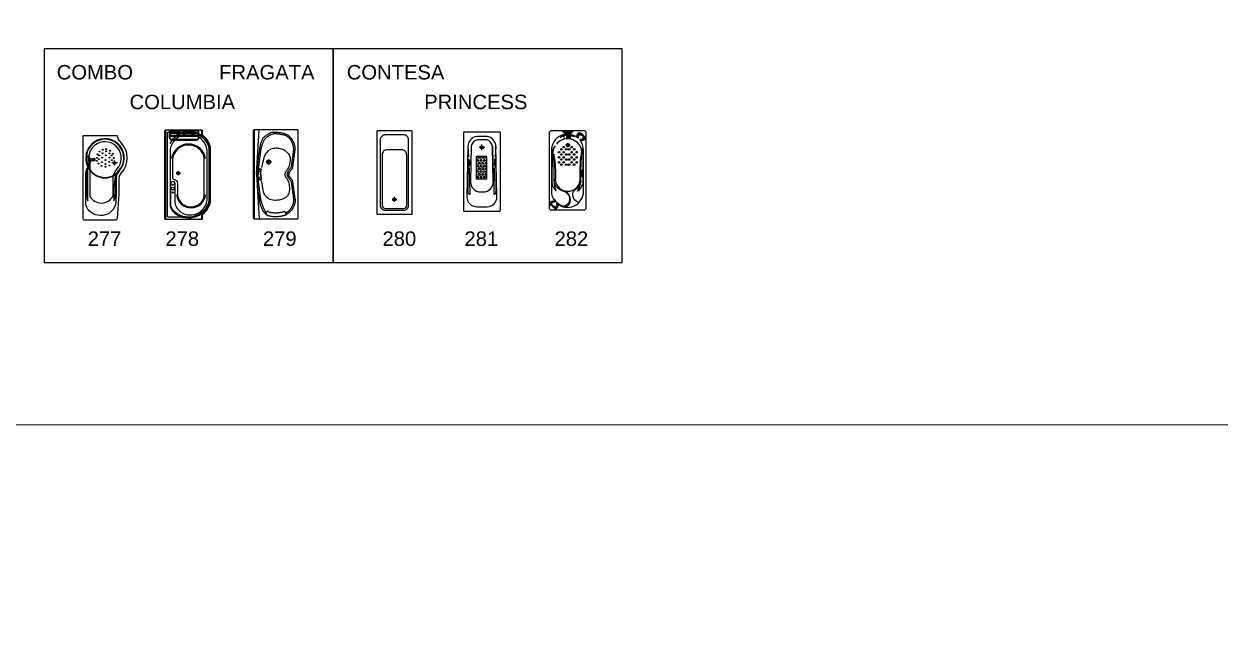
# Model space of a CAD drawing. Header units: inches. Extents: x 242965 to 445791, y 236206 to 423703.
# Drawn here: x 315026 to 339230, y 249566 to 261952 of the extents above; entities that cross this region are included whole.
import ezdxf

# ---------------------------------------------------------------- set-up
doc = ezdxf.new("R2010")
doc.units = ezdxf.units.IN
doc.header["$MEASUREMENT"] = 0
doc.layers.add('2', color=181, linetype='Continuous', lineweight=20)
doc.layers.add('e', color=96, linetype='Continuous', lineweight=5)
doc.layers.add('HATCH', color=8, linetype='Continuous')
doc.layers.add('wc', color=144, linetype='Continuous')
doc.styles.add('Vni-Helve', font='')
doc.styles.get('Vni-Helve').set_extended_font_data('VNI-Helve')

# ---------------------------------------------------------------- blocks, each defined once
blk = doc.blocks.new('278')
at = {"layer": 'HATCH', "linetype": 'Continuous'}
blk.add_lwpolyline([(362, 107, 0.163403), (514, 348), (514, 348, 0.059716), (515, 353), (515, 1443, 0.061943), (513, 1455), (513, 1455, 0.161125), (362, 1693), (362, 1693, -0.225317), (355, 1708), (355, 1780, 0.414214), (335, 1800), (-375, 1800, 0.414214), (-395, 1780), (-395, 910), (-395, 20, 0.414214), (-375, 0), (335, 0, 0.414214), (355, 20), (355, 92, -0.225317), (362, 107)], format="xyb", close=True, dxfattribs=at)
at = {"layer": 'wc', "color": 7}
blk.add_lwpolyline([(382, 107, 0.163403), (534, 348), (534, 348, 0.059716), (535, 353), (535, 1443, 0.061943), (533, 1455), (533, 1455, 0.161125), (382, 1693), (382, 1693, -0.225317), (375, 1708), (375, 1780, 0.414214), (355, 1800), (-355, 1800, 0.414214), (-375, 1780), (-375, 910), (-375, 20, 0.414214), (-355, 0), (355, 0, 0.414214), (375, 20), (375, 92, -0.225317), (382, 107)], format="xyb", close=True, dxfattribs=at)
at = {"layer": 'wc'}
for points in [[(-41, 45, -0.189026), (-55, 40), (-315, 40, -0.414214), (-335, 60), (-335, 1755, -0.414214), (-330, 1760), (-95, 1760, -0.414214), (-75, 1740), (-75, 1737)], [(-300, 1800), (-300, 1650, 0.414214), (-250, 1600), (250, 1600, 0.414214), (300, 1650), (300, 1800), (285, 1800), (285, 1650, -0.414214), (250, 1615), (-250, 1615, -0.414214), (-285, 1650), (-285, 1800), (285, 1800)], [(-185, 725), (-185, 341, 0.165114), (-144, 219), (-144, 219, 0.668527), (465, 382), (465, 382), (465, 1394, 0.080494), (455, 1457), (455, 1457, 0.721115), (-275, 1457), (-275, 1457, 0.080494), (-285, 1394), (-285, 301, 0.190036), (-231, 165), (-231, 165, 0.588361), (514, 350), (514, 350, 0.065879), (515, 356), (515, 1444, 0.065879), (514, 1450), (514, 1450, 0.69905), (-285, 1534), (-285, 1534, -0.679057), (499, 1448), (499, 1448, -0.067101), (500, 1442), (500, 358, -0.067101), (499, 352), (499, 352, -0.578023), (-213, 167), (-213, 167, -0.196778), (-270, 307), (-270, 725)], [(-235, 1229, 0.045214), (-235, 1227)], [(464, 378, 0.05708), (465, 382)], [(499, 352, 0.067101), (500, 358)], [(514, 350, 0.065879), (515, 356)]]:
    blk.add_lwpolyline(points, format="xyb", dxfattribs=at)
at = {"layer": 'wc', "color": 8}
for points in [[(-285, 1790), (285, 1790)], [(-285, 1745), (285, 1745)], [(-285, 1735), (285, 1735)], [(-285, 1690), (285, 1690)], [(-285, 1680), (285, 1680)]]:
    blk.add_lwpolyline(points, dxfattribs=at)
for points in [[(435, 1230, 0.84058), (-255, 1230)], [(-155, 490, 0.881356), (435, 490)]]:
    blk.add_lwpolyline(points, format="xyb", dxfattribs=at)
blk.add_lwpolyline([(-135, 727), (-135, 727), (-135, 508, 0.064167), (-128, 457), (-128, 457, 0.699344), (390, 408), (390, 408, 0.111493), (405, 473), (405, 1242, 0.103839), (392, 1303), (392, 1303, 0.716385), (-231, 1249), (-231, 1249, 0.060365), (-235, 1213), (-235, 839, 0.36137), (-210, 809), (-210, 809, -0.332764)], format="xyb", close=True, dxfattribs=at)
at = {"layer": 'wc'}
for points in [[(-119, 971), (-119, 889)], [(-119, 890), (-119, 970)], [(-78, 930), (-160, 930)], [(-159, 930), (-79, 930)]]:
    blk.add_lwpolyline(points, dxfattribs=at)
at = {"layer": 'wc', "color": 7}
blk.add_lwpolyline([(-185, 710, 1.191922), (-270, 710)], format="xyb", dxfattribs=at)
at = {"layer": 'wc'}
for centre, radius in [((-119, 930), 31), ((-119, 930), 31.3), ((-119, 930), 26), ((-228, 619), 31), ((-228, 698), 12.4), ((-228, 541), 12.4)]:
    blk.add_circle(centre, radius, dxfattribs=at)
blk = doc.blocks.new('279')
at = {"layer": 'HATCH', "linetype": 'Continuous'}
blk.add_lwpolyline([(450, 1790, 0.414214), (440, 1800), (-440, 1800), (-440, 0), (440, 0, 0.414214), (450, 10)], format="xyb", close=True, dxfattribs=at)
at = {"layer": 'wc', "color": 7}
for points in [[(-450, 10, 0.414214), (-440, 0), (440, 0, 0.414214), (450, 10), (450, 1790, 0.414214), (440, 1800), (-440, 1800, 0.414214), (-450, 1790)], [(304, 1030, 0.133499), (314, 1054), (314, 1054), (361, 1401)], [(361, 399), (314, 746), (314, 746, 0.133499), (304, 770)]]:
    blk.add_lwpolyline(points, format="xyb", dxfattribs=at)
blk.add_lwpolyline([(-450, 1790), (-450, 10)], close=True, dxfattribs=at)
at = {"layer": 'wc'}
for points in [[(-390, 901), (-337, 1800)], [(-91, 1151), (-196, 1151)], [(-145, 1186), (-180, 1150)], [(-130, 1182), (-177, 1136)], [(-120, 1175), (-169, 1126)], [(-113, 1164), (-159, 1118)], [(-145, 1101), (-145, 1202)], [(-110, 1150), (-144, 1116)], [(-390, 899), (-337, 0)]]:
    blk.add_lwpolyline(points, dxfattribs=at)
for points in [[(-41, 1717, 0.078661), (-57, 1714)], [(335, 1022, 0.112437), (343, 1043), (343, 1043), (391, 1396), (391, 1396, 0.041043), (391, 1404)], [(-297, 991, 0.460871), (-302, 1001), (-302, 1001), (-330, 1009), (-330, 1009, 0.426647), (-337, 1006), (-337, 1006), (-346, 970), (-346, 970, 0.392743), (-342, 964), (-342, 964), (-315, 955), (-315, 955, 0.360728), (-307, 963)], [(-290, 997, 0.757257), (-298, 999)], [(-308, 837, 0.460871), (-316, 845), (-316, 845), (-343, 836), (-343, 836, 0.392743), (-346, 830), (-346, 830), (-337, 795), (-337, 795, 0.426647), (-331, 791), (-331, 791), (-302, 800), (-302, 800, 0.460871), (-298, 810)], [(-300, 801, 0.442655), (-290, 803)], [(391, 404), (343, 757), (343, 757, 0.112437), (335, 778)], [(-169, 152, 0.460871), (-184, 147), (-206, 96), (-206, 96, 0.377056), (-201, 83)], [(174, 145, -0.398776), (187, 139), (187, 139), (209, 89, -0.427249), (203, 75)]]:
    blk.add_lwpolyline(points, format="xyb", dxfattribs=at)
for radius in [40, 35]:
    blk.add_circle((-145, 1151), radius, dxfattribs=at)
for points, knots in [([(-79, 1744), (-95, 1740), (-136, 1726), (-192, 1680), (-266, 1641), (-289, 1569), (-316, 1509), (-325, 1443), (-335, 1378), (-347, 1312), (-358, 1241), (-364, 1166), (-373, 1087), (-378, 998), (-381, 934), (-383, 897)], [34.757398, 34.757398, 34.757398, 34.757398, 84.064479, 164.93497, 250.333356, 322.546164, 381.066995, 450.018833, 518.527099, 579.324842, 652.985502, 731.504561, 807.432747, 890.933635, 999.559114, 999.559114, 999.559114, 999.559114]), ([(391, 1404), (391, 1420), (387, 1477), (354, 1580), (269, 1695), (132, 1736), (20, 1749), (-50, 1747), (-79, 1744)], [515.090335, 515.090335, 515.090335, 515.090335, 562.313957, 687.180487, 834.921104, 969.834285, 1099.225407, 1176.395542, 1176.395542, 1176.395542, 1176.395542]), ([(-314, 889), (-313, 892), (-314, 898), (-314, 910), (-314, 916), (-313, 928), (-312, 934), (-310, 945), (-309, 951), (-309, 956), (-308, 959), (-308, 961), (-307, 963), (-306, 965), (-306, 967), (-305, 970), (-303, 972), (-302, 978), (-300, 981), (-298, 991)], [1151.830489, 1151.830489, 1151.830489, 1151.830489, 1180.506954, 1180.506954, 1211.253952, 1211.253952, 1242.00095, 1242.00095, 1272.747947, 1272.747947, 1280.214311, 1280.214311, 1287.680675, 1287.680675, 1295.147038, 1295.147038, 1310.079766, 1310.079766, 1326.013472, 1326.013472, 1326.013472, 1326.013472]), ([(-306, 896), (-306, 900), (-306, 900), (-306, 905), (-306, 912), (-306, 924), (-306, 930), (-305, 943), (-304, 948), (-303, 960), (-302, 965), (-300, 972), (-300, 973), (-299, 975), (-298, 977), (-298, 979), (-297, 980), (-296, 984), (-295, 987), (-293, 992), (-291, 995), (-290, 997)], [1146.090469, 1146.090469, 1146.090469, 1146.090469, 1149.759957, 1149.759957, 1180.506954, 1180.506954, 1211.253952, 1211.253952, 1242.00095, 1242.00095, 1272.747947, 1272.747947, 1280.214311, 1280.214311, 1287.680675, 1287.680675, 1295.147038, 1295.147038, 1310.079766, 1310.079766, 1326.013472, 1326.013472, 1326.013472, 1326.013472]), ([(335, 1022), (335, 1022), (335, 1021), (333, 1019), (331, 1016), (329, 1012), (327, 1011), (325, 1008), (324, 1006), (320, 1002), (317, 999), (312, 994), (310, 991), (307, 988), (306, 987), (305, 986), (304, 985), (304, 984), (303, 984), (302, 982), (301, 981), (299, 978), (297, 976), (295, 973), (294, 971), (291, 968), (290, 966), (288, 963), (288, 962), (287, 961), (286, 961), (286, 959), (285, 959), (284, 957), (283, 956), (281, 953), (280, 951), (277, 946), (275, 943), (273, 940), (272, 939), (271, 937), (271, 936), (270, 935), (270, 934), (270, 933), (269, 932), (268, 930), (268, 929), (267, 926), (266, 924), (265, 918), (264, 915), (263, 907), (262, 904), (261, 900)], [362.316892, 362.316892, 362.316892, 362.316892, 363.518547, 363.518547, 370.287722, 370.287722, 375.090702, 375.090702, 379.893682, 379.893682, 390.694921, 390.694921, 401.496159, 401.496159, 405.350801, 405.350801, 407.743536, 407.743536, 409.741183, 409.741183, 414.327508, 414.327508, 423.500156, 423.500156, 428.921896, 428.921896, 436.508916, 436.508916, 439.004182, 439.004182, 441.034308, 441.034308, 443.064435, 443.064435, 447.124687, 447.124687, 455.245192, 455.245192, 466.870768, 466.870768, 471.522268, 471.522268, 475.283502, 475.283502, 477.458062, 477.458062, 481.80718, 481.80718, 486.156299, 486.156299, 494.854537, 494.854537, 508.437327, 508.437327, 519.865424, 519.865424, 519.865424, 519.865424]), ([(-206, 96), (-234, 121), (-266, 160), (-289, 231), (-316, 291), (-325, 357), (-335, 422), (-347, 488), (-358, 559), (-364, 634), (-373, 713), (-378, 802), (-381, 866), (-383, 903)], [168.574439, 168.574439, 168.574439, 168.574439, 250.333356, 322.546164, 381.066995, 450.018833, 518.527099, 579.324842, 652.985502, 731.504561, 807.432747, 890.933635, 999.559114, 999.559114, 999.559114, 999.559114]), ([(-314, 903), (-313, 901), (-314, 895), (-314, 883), (-314, 876), (-313, 864), (-312, 859), (-310, 847), (-309, 842), (-308, 835), (-307, 834), (-306, 831), (-306, 830), (-305, 828), (-305, 826), (-303, 823), (-302, 820), (-300, 815), (-299, 812), (-298, 810)], [1151.830489, 1151.830489, 1151.830489, 1151.830489, 1180.506954, 1180.506954, 1211.253952, 1211.253952, 1242.00095, 1242.00095, 1272.747947, 1272.747947, 1280.214311, 1280.214311, 1287.680675, 1287.680675, 1295.147038, 1295.147038, 1310.079766, 1310.079766, 1326.013472, 1326.013472, 1326.013472, 1326.013472]), ([(-306, 896), (-306, 894), (-306, 888), (-306, 876), (-306, 870), (-305, 857), (-304, 852), (-303, 840), (-302, 835), (-300, 828), (-300, 827), (-299, 825), (-298, 823), (-298, 821), (-297, 820), (-296, 816), (-295, 813), (-293, 808), (-291, 805), (-290, 803)], [1151.830489, 1151.830489, 1151.830489, 1151.830489, 1180.506954, 1180.506954, 1211.253952, 1211.253952, 1242.00095, 1242.00095, 1272.747947, 1272.747947, 1280.214311, 1280.214311, 1287.680675, 1287.680675, 1295.147038, 1295.147038, 1310.079766, 1310.079766, 1326.013472, 1326.013472, 1326.013472, 1326.013472]), ([(335, 778), (335, 778), (335, 779), (333, 781), (331, 784), (329, 788), (327, 789), (325, 792), (324, 794), (320, 798), (317, 801), (312, 806), (310, 809), (307, 812), (306, 813), (305, 814), (304, 815), (304, 816), (303, 816), (302, 818), (301, 819), (299, 822), (297, 824), (295, 827), (294, 829), (291, 832), (290, 834), (288, 837), (288, 838), (287, 839), (286, 839), (286, 841), (285, 841), (284, 843), (283, 844), (281, 847), (280, 849), (277, 854), (275, 857), (273, 860), (272, 861), (271, 863), (271, 864), (270, 865), (270, 866), (270, 867), (269, 868), (268, 870), (268, 871), (267, 874), (266, 876), (265, 882), (264, 885), (263, 893), (262, 896), (261, 900)], [362.316892, 362.316892, 362.316892, 362.316892, 363.518547, 363.518547, 370.287722, 370.287722, 375.090702, 375.090702, 379.893682, 379.893682, 390.694921, 390.694921, 401.496159, 401.496159, 405.350801, 405.350801, 407.743536, 407.743536, 409.741183, 409.741183, 414.327508, 414.327508, 423.500156, 423.500156, 428.921896, 428.921896, 436.508916, 436.508916, 439.004182, 439.004182, 441.034308, 441.034308, 443.064435, 443.064435, 447.124687, 447.124687, 455.245192, 455.245192, 466.870768, 466.870768, 471.522268, 471.522268, 475.283502, 475.283502, 477.458062, 477.458062, 481.80718, 481.80718, 486.156299, 486.156299, 494.854537, 494.854537, 508.437327, 508.437327, 519.865424, 519.865424, 519.865424, 519.865424]), ([(391, 396), (391, 380), (387, 323), (354, 220), (286, 127), (225, 97), (208, 90)], [515.090335, 515.090335, 515.090335, 515.090335, 562.313957, 687.180487, 834.921104, 890.281959, 890.281959, 890.281959, 890.281959]), ([(203, 75), (195, 72), (187, 70), (171, 65), (163, 63), (149, 60), (143, 58), (128, 55), (120, 53), (104, 50), (95, 49), (71, 46), (55, 44), (29, 42), (20, 41), (4, 41), (-3, 41), (-17, 40), (-24, 41), (-45, 41), (-59, 42), (-85, 45), (-96, 46), (-115, 50), (-123, 52), (-139, 56), (-146, 58), (-159, 63), (-164, 65), (-174, 69), (-179, 71), (-190, 77), (-196, 80), (-201, 83)], [897.703372, 897.703372, 897.703372, 897.703372, 922.676338, 922.676338, 945.885581, 945.885581, 965.296549, 965.296549, 989.923241, 989.923241, 1014.549934, 1014.549934, 1063.803318, 1063.803318, 1091.103122, 1091.103122, 1111.603658, 1111.603658, 1132.104194, 1132.104194, 1173.105267, 1173.105267, 1206.70443, 1206.70443, 1230.956406, 1230.956406, 1254.13889, 1254.13889, 1270.254565, 1270.254565, 1286.370241, 1286.370241, 1306.233593, 1306.233593, 1306.233593, 1306.233593])]:
    blk.add_open_spline(points, degree=3, knots=knots, dxfattribs=at)
at = {"layer": 'wc', "color": 7}
for points, knots in [([(-57, 1714), (-85, 1703), (-138, 1682), (-207, 1639), (-247, 1582), (-270, 1521), (-293, 1462), (-305, 1400), (-312, 1338), (-324, 1276), (-331, 1199), (-345, 1109), (-355, 1024), (-361, 965), (-359, 900)], [24.169597, 24.169597, 24.169597, 24.169597, 115.537384, 194.242586, 265.074405, 318.75947, 390.409725, 454.254099, 509.49971, 575.435088, 643.596346, 740.831326, 850.707559, 900.18977, 900.18977, 900.18977, 900.18977]), ([(361, 1401), (361, 1406), (361, 1410), (361, 1420), (360, 1425), (359, 1434), (359, 1438), (358, 1445), (358, 1448), (356, 1458), (355, 1465), (351, 1484), (347, 1497), (340, 1518), (337, 1525), (332, 1539), (329, 1545), (324, 1555), (322, 1559), (318, 1568), (315, 1572), (308, 1585), (303, 1593), (291, 1610), (284, 1620), (268, 1636), (260, 1644), (248, 1654), (244, 1657), (235, 1663), (230, 1666), (220, 1672), (215, 1675), (199, 1682), (189, 1686), (168, 1693), (156, 1696), (139, 1700), (133, 1701), (124, 1703), (122, 1704), (116, 1705), (114, 1705), (106, 1707), (100, 1707), (84, 1710), (74, 1712), (53, 1714), (42, 1715), (24, 1716), (16, 1717), (3, 1717), (-2, 1717), (-12, 1717), (-17, 1717), (-29, 1717), (-35, 1717), (-41, 1717)], [524.006098, 524.006098, 524.006098, 524.006098, 538.212838, 538.212838, 555.534658, 555.534658, 567.985227, 567.985227, 578.551113, 578.551113, 600.530371, 600.530371, 644.488889, 644.488889, 670.05615, 670.05615, 691.107105, 691.107105, 706.458049, 706.458049, 721.808993, 721.808993, 752.510881, 752.510881, 790.74824, 790.74824, 828.985598, 828.985598, 845.65531, 845.65531, 866.127856, 866.127856, 886.600403, 886.600403, 922.833594, 922.833594, 959.066786, 959.066786, 978.464053, 978.464053, 986.879612, 986.879612, 995.295171, 995.295171, 1012.126289, 1012.126289, 1045.788526, 1045.788526, 1078.591861, 1078.591861, 1102.968354, 1102.968354, 1119.00333, 1119.00333, 1135.038306, 1135.038306, 1154.345284, 1154.345284, 1154.345284, 1154.345284]), ([(304, 1030), (297, 1021), (281, 1005), (261, 976), (238, 944), (234, 916), (231, 900)], [372.732562, 372.732562, 372.732562, 372.732562, 408.726345, 439.664594, 477.544275, 524.869322, 524.869322, 524.869322, 524.869322]), ([(-193, 126), (-215, 155), (-231, 176), (-247, 218), (-270, 279), (-293, 338), (-305, 400), (-312, 462), (-324, 524), (-331, 601), (-345, 691), (-355, 776), (-354, 830), (-359, 900)], [169.108073, 169.108073, 169.108073, 169.108073, 194.242586, 265.074405, 318.75947, 390.409725, 454.254099, 509.49971, 575.435088, 643.596346, 740.831326, 850.707559, 900.18977, 900.18977, 900.18977, 900.18977]), ([(304, 770), (297, 779), (281, 795), (261, 824), (238, 856), (234, 884), (231, 900)], [372.732562, 372.732562, 372.732562, 372.732562, 408.726345, 439.664594, 477.544275, 524.869322, 524.869322, 524.869322, 524.869322]), ([(361, 399), (361, 394), (361, 390), (361, 380), (360, 375), (359, 366), (359, 362), (358, 355), (358, 352), (356, 342), (355, 335), (351, 316), (347, 303), (340, 282), (337, 275), (332, 261), (329, 255), (324, 245), (322, 241), (318, 232), (315, 228), (308, 215), (303, 207), (291, 190), (284, 180), (268, 164), (260, 156), (248, 146), (244, 143), (235, 137), (230, 134), (220, 128), (215, 125), (205, 121), (201, 119), (196, 118)], [524.006098, 524.006098, 524.006098, 524.006098, 538.212838, 538.212838, 555.534658, 555.534658, 567.985227, 567.985227, 578.551113, 578.551113, 600.530371, 600.530371, 644.488889, 644.488889, 670.05615, 670.05615, 691.107105, 691.107105, 706.458049, 706.458049, 721.808993, 721.808993, 752.510881, 752.510881, 790.74824, 790.74824, 828.985598, 828.985598, 845.65531, 845.65531, 866.127856, 866.127856, 886.600403, 886.600403, 901.958581, 901.958581, 901.958581, 901.958581]), ([(174, 145), (174, 145), (174, 145), (169, 143), (163, 141), (151, 137), (145, 136), (132, 133), (126, 131), (117, 129), (115, 129), (110, 128), (107, 127), (103, 126), (100, 126), (93, 125), (88, 124), (74, 122), (64, 121), (48, 119), (40, 118), (28, 117), (23, 117), (14, 116), (10, 116), (2, 116), (-3, 116), (-17, 115), (-26, 116), (-44, 116), (-53, 117), (-71, 118), (-79, 120), (-96, 123), (-104, 124), (-119, 128), (-127, 131), (-135, 134), (-137, 135), (-140, 136), (-142, 137), (-145, 139), (-147, 139), (-152, 142), (-155, 144), (-162, 147), (-166, 149), (-169, 152)], [911.617517, 911.617517, 911.617517, 911.617517, 911.724241, 911.724241, 933.747795, 933.747795, 955.771348, 955.771348, 977.794902, 977.794902, 985.793011, 985.793011, 993.791121, 993.791121, 1001.78923, 1001.78923, 1017.785449, 1017.785449, 1049.777887, 1049.777887, 1074.328978, 1074.328978, 1090.896902, 1090.896902, 1103.571346, 1103.571346, 1119.012959, 1119.012959, 1149.759957, 1149.759957, 1180.506954, 1180.506954, 1211.253952, 1211.253952, 1242.00095, 1242.00095, 1272.747947, 1272.747947, 1280.214311, 1280.214311, 1287.680675, 1287.680675, 1295.147038, 1295.147038, 1310.079766, 1310.079766, 1326.013472, 1326.013472, 1326.013472, 1326.013472])]:
    blk.add_open_spline(points, degree=3, knots=knots, dxfattribs=at)
at = {"layer": 'wc', "color": 8}
for points, knots in [([(199, 1366), (193, 1373), (162, 1399), (91, 1420), (-7, 1431), (-91, 1417), (-167, 1365), (-226, 1290), (-253, 1188), (-278, 1100), (-289, 1039), (-289, 1039)], [506.313042, 506.313042, 506.313042, 506.313042, 534.858845, 628.110836, 717.54598, 834.907372, 918.626758, 994.523034, 1086.576617, 1250.180702, 1269.670866, 1269.670866, 1269.670866, 1269.670866]), ([(199, 1366), (220, 1353), (268, 1309), (294, 1226), (285, 1141), (272, 1080), (254, 1038), (237, 1005), (215, 977), (193, 944), (188, 916), (185, 900)], [64.532079, 64.532079, 64.532079, 64.532079, 137.133753, 222.441803, 326.488237, 385.62822, 423.606762, 463.733261, 494.671509, 532.55119, 579.876237, 579.876237, 579.876237, 579.876237]), ([(199, 434), (193, 427), (162, 401), (91, 380), (-7, 369), (-108, 377), (-184, 432), (-240, 498), (-261, 609), (-278, 698), (-288, 757), (-295, 779)], [506.313042, 506.313042, 506.313042, 506.313042, 534.858845, 628.110836, 717.54598, 834.907372, 918.626758, 994.523034, 1086.576617, 1250.180702, 1262.758168, 1262.758168, 1262.758168, 1262.758168]), ([(199, 434), (220, 447), (259, 482), (282, 571), (282, 653), (272, 720), (254, 762), (237, 795), (215, 823), (193, 856), (188, 884), (185, 900)], [64.532079, 64.532079, 64.532079, 64.532079, 137.133753, 222.441803, 326.488237, 385.62822, 423.606762, 463.733261, 494.671509, 532.55119, 579.876237, 579.876237, 579.876237, 579.876237])]:
    blk.add_open_spline(points, degree=3, knots=knots, dxfattribs=at)
blk = doc.blocks.new('280')
at = {"layer": 'HATCH', "linetype": 'Continuous'}
blk.add_lwpolyline([(-699, 4), (-699, 1684, -0.414214), (-689, 1694), (-9, 1694, -0.414214), (1, 1684), (1, 4, -0.414214), (-9, -6), (-689, -6, -0.414214)], format="xyb", close=True, dxfattribs=at)
at = {"layer": 'wc', "color": 7}
blk.add_lwpolyline([(-699, 4), (-699, 1684, -0.414214), (-689, 1694), (-9, 1694, -0.414214), (1, 1684), (1, 4, -0.414214), (-9, -6), (-689, -6, -0.414214)], format="xyb", close=True, dxfattribs=at)
at = {"layer": 'wc'}
for points in [[(-62, 182), (-62, 1507, 0.414214), (-162, 1607), (-537, 1607, 0.414214), (-637, 1507), (-637, 182, 0.414214), (-537, 82), (-162, 82, 0.414214)], [(-102, 182), (-102, 1207, 0.414214), (-202, 1307), (-497, 1307, 0.414214), (-597, 1207), (-597, 182, 0.414214), (-537, 122), (-162, 122, 0.414214)]]:
    blk.add_lwpolyline(points, format="xyb", close=True, dxfattribs=at)
for points in [[(-397, 304), (-301, 304)], [(-349, 257), (-349, 352)]]:
    blk.add_lwpolyline(points, dxfattribs=at)
for radius in [30, 25]:
    blk.add_circle((-349, 303), radius, dxfattribs=at)
blk = doc.blocks.new('282')
at = {"layer": 'HATCH', "linetype": 'Continuous'}
blk.add_lwpolyline([(-41, -800, 0.414214), (0, -759), (0, -759), (0, 759, 0.414214), (-41, 800), (-41, 800), (-709, 800), (-709, 800, 0.414214), (-750, 759), (-750, -759), (-750, -759, 0.414214), (-709, -800)], format="xyb", close=True, dxfattribs=at)
at = {"layer": 'wc', "color": 7}
for points in [[(0, 759, 0.414214), (-41, 800), (-41, 800), (-709, 800), (-709, 800, 0.414214), (-750, 759)], [(-750, 759), (-750, -759), (-750, -759, 0.414214), (-709, -800)], [(-184, 665, 0.685093), (-173, 675), (-173, 675, -0.164847), (-186, 713), (-186, 713, -0.61918), (-109, 751), (-109, 751, 0.217729), (-167, 738), (-167, 738, 0.429551), (-172, 692), (-172, 692, -0.581845), (-114, 731), (-114, 731, -0.135145), (-82, 703), (-82, 703, -0.038435), (-101, 702), (-101, 702, 0.133053), (-118, 717), (-118, 717, 0.47471), (-160, 697), (-160, 697, 0.187712), (-156, 664), (-156, 664, -0.180379), (-174, 657), (-174, 657, 0.632229), (-705, 405)], [(-55, 405, 0.170609), (-126, 609), (-126, 609), (-126, 628), (-119, 630), (-119, 630, 0.282892), (-87, 629), (-87, 629, 0.247696), (-65, 661), (-65, 661, 0.152441), (-68, 675), (-68, 675), (-55, 676), (-110, 740), (-104, 741), (-87, 725), (-103, 746), (-91, 746), (-38, 687), (-38, 687, -0.442727), (-62, 605), (-62, 605, -0.255064), (-111, 608), (-111, 608), (-121, 603)], [(-41, -800, 0.414214), (0, -759), (0, -759), (0, 759)], [(-705, 405), (-705, -424, 0.169222), (-635, -626)], [(-593, -670, 0.642509), (-55, -424), (-55, -424), (-55, 405)], [(-587, -675), (-593, -677), (-593, -677, 0.58674), (-596, -689), (-596, -689), (-585, -698), (-585, -698, -0.395774), (-589, -758), (-589, -758, -0.308437), (-644, -765), (-644, -765), (-721, -695), (-721, -695, -0.313528), (-711, -633), (-711, -633, -0.336237), (-666, -626), (-666, -626), (-655, -636), (-655, -636, 0.383961), (-638, -636), (-638, -636, 0.263123), (-635, -626)], [(-671, -628, 0.457127), (-719, -657), (-719, -657, 1.021572), (-714, -658), (-714, -658, -0.263582), (-701, -638)], [(-593, -670, 0.546497), (-601, -685), (-601, -685, -0.179081), (-598, -707), (-598, -707, -0.215273), (-617, -733), (-617, -733, 0.055898), (-597, -723), (-597, -723, -0.139267), (-616, -742), (-616, -742, -0.373083), (-654, -734), (-654, -734, -0.06226), (-666, -720), (-666, -720, 0.389287), (-676, -718), (-676, -718, -0.836935), (-684, -724), (-684, -724, -0.05538), (-706, -700), (-706, -700, -0.873023), (-701, -694), (-701, -694, -0.009525), (-682, -710), (-682, -710, -0.113343), (-697, -690), (-697, -690, -0.555612), (-667, -644)], [(-667, -644), (-667, -638), (-667, -638, 0.22683), (-701, -638)]]:
    blk.add_lwpolyline(points, format="xyb", dxfattribs=at)
at = {"layer": 'wc'}
for points in [[(-310, 780), (-310, 770), (-310, 770), (-290, 770), (-290, 770, -0.325264), (-302, 751), (-302, 751), (-355, 730), (-355, 657), (-355, 657, -0.848431), (-395, 653), (-395, 653), (-395, 730), (-447, 751), (-447, 751, -0.325264), (-460, 770), (-460, 770), (-460, 780), (-460, 780, -0.118449), (-485, 790), (-485, 790), (-485, 800), (-415, 800), (-415, 790), (-415, 790, -0.118449), (-440, 780), (-440, 780), (-440, 770), (-399, 765), (-399, 765, -0.421135), (-355, 770)], [(-428, 765), (-408, 762), (-408, 762, -0.200633), (-396, 755), (-396, 755), (-395, 747)], [(-352, 756, 0.631706), (-397, 756)], [(-310, 770), (-350, 765), (-350, 765, 0.421135), (-394, 770)], [(-390, 732), (-390, 666), (-390, 666, 0.874264), (-360, 667), (-360, 667), (-360, 732)], [(-321, 765), (-342, 762), (-342, 762, 0.200633), (-353, 755), (-353, 755), (-355, 747)], [(-335, 790, 0.118449), (-310, 780), (-310, 780), (-290, 780), (-290, 780, 0.118449), (-265, 790)], [(-390, 666, 0.608946), (-360, 667)], [(-641, -770, 0.304257), (-587, -761), (-587, -761, 0.231025), (-572, -723), (-572, -723, 0.202559), (-590, -687), (-590, -687, -0.735364), (-581, -679)]]:
    blk.add_lwpolyline(points, format="xyb", dxfattribs=at)
for points in [[(-485, 790), (-415, 790)], [(-460, 790), (-440, 790)], [(-460, 780), (-440, 780)], [(-460, 770), (-440, 770)], [(-455, 780), (-455, 770)], [(-445, 780), (-445, 770)], [(-290, 790), (-310, 790)], [(-305, 780), (-305, 770)], [(-295, 780), (-295, 770)], [(-290, 780), (-290, 770)], [(-332, 508), (-410, 508)], [(-360, 704), (-390, 704)], [(-371, 469), (-371, 547)]]:
    blk.add_lwpolyline(points, dxfattribs=at)
for points in [[(-383, 727, -4.698007), (-367, 727), (-383, 727)], [(-47, 625, -0.255154), (-100, 611), (-97, 615), (-97, 615, 0.416432), (-38, 655), (-38, 655, -0.260336), (-47, 625)]]:
    blk.add_lwpolyline(points, format="xyb", close=True, dxfattribs=at)
for points in [[(-380, 756), (-377, 756), (-377, 759), (-380, 759)], [(-371, 756), (-367, 756), (-367, 759), (-371, 759)], [(-335, 790), (-335, 800), (-265, 800), (-265, 790)]]:
    blk.add_lwpolyline(points, close=True, dxfattribs=at)
at = {"layer": 'wc', "color": 8}
for points in [[(-646, -231, -0.004535), (-647, -16), (-647, -16, 0.032044), (-668, 319), (-668, 319, -0.180925), (-626, 494), (-626, 494, 0.152191), (-692, 367), (-692, 367), (-694, -245)], [(-110, -220, -0.013078), (-103, 127), (-103, 127, -0.00103), (-92, 352), (-92, 352, 0.054911), (-96, 426), (-96, 426, 0.608473), (-604, 532)], [(-459, 625, 0.681701), (-465, 685), (-465, 685, 0.265399), (-531, 668), (-531, 668, -0.283732), (-245, 684), (-245, 684, 0.125497), (-318, 686), (-318, 686, 0.477368), (-326, 668), (-326, 668, 0.275656), (-293, 624)], [(-399, 636, 0.814), (-434, 713)], [(-621, -212), (-622, -202), (-622, -202, 0.065479), (-652, 325)], [(-101, 356, 0.057307), (-127, -218)], [(-105, 453, -0.133835), (-66, 347), (-66, 347), (-68, 11), (-68, 11, 0.062282), (-105, -11)], [(-694, -245, 0.214313), (-606, -420), (-606, -420, -0.097591), (-646, -231)], [(-466, -724, 0.777486), (-417, -443), (-417, -443, 0.034585), (-455, -429), (-455, -429, -0.262981), (-646, -238)], [(-622, -206, 0.855894), (-127, -218)], [(-110, -220, -0.06963), (-177, -423), (-177, -423, 0.152821), (-63, -262), (-63, -262), (-63, -136)], [(-102, -11), (-102, -112), (-102, -112, 0.073699), (-63, -136)], [(-498, -713, 0.070912), (-425, -732), (-425, -732, 0.23112), (-364, -711), (-364, -711, 0.458215), (-417, -422)], [(-146, -650, -0.380779), (-273, -492), (-273, -492, -0.174758), (-233, -397), (-233, -397, 0.148938), (-132, -291)], [(-247, -389, 0.12167), (-178, -356)], [(-648, -580, 0.162284), (-498, -713)]]:
    blk.add_lwpolyline(points, format="xyb", dxfattribs=at)
blk.add_lwpolyline([(-87, -23), (-86, -95), (-63, -114), (-64, -9)], close=True, dxfattribs=at)
at = {"layer": 'wc', "color": 7}
blk.add_lwpolyline([(-709, -800), (-41, -800)], dxfattribs=at)
at = {"layer": 'wc', "color": 8}
for centre in [(-457, 470), (-297, 470), (-553, 368), (-553, 265), (-505, 424), (-505, 321), (-457, 368), (-457, 265), (-406, 424), (-406, 321), (-345, 424), (-345, 321), (-297, 368), (-297, 265), (-244, 424), (-244, 321), (-193, 368), (-193, 265), (-553, 162), (-505, 219), (-505, 116), (-457, 162), (-406, 219), (-406, 116), (-345, 219), (-345, 116), (-297, 162), (-244, 219), (-244, 116), (-193, 162)]:
    blk.add_circle(centre, 15.4, dxfattribs=at)
at = {"layer": 'wc'}
for radius in [32.5, 16.5]:
    blk.add_circle((-371, 508), radius, dxfattribs=at)
blk = doc.blocks.new('281')
at = {"layer": 'HATCH', "linetype": 'Continuous'}
blk.add_lwpolyline([(-750, -780, 0.414214), (-730, -800), (-20, -800, 0.414214), (0, -780), (0, 780, 0.414214), (-20, 800), (-730, 800, 0.414214), (-750, 780)], format="xyb", close=True, dxfattribs=at)
at = {"layer": 'wc', "color": 7}
for points in [[(-750, -780, 0.414214), (-730, -800), (-20, -800, 0.414214), (0, -780), (0, 780, 0.414214), (-20, 800), (-730, 800, 0.414214), (-750, 780)], [(-680, -512, 0.414214), (-480, -712), (-270, -712, 0.414214), (-70, -512), (-90, 512), (-90, 512, 0.341973), (-270, 712), (-270, 712), (-480, 712), (-480, 712, 0.341973), (-660, 512), (-660, 512)]]:
    blk.add_lwpolyline(points, format="xyb", close=True, dxfattribs=at)
at = {"layer": 'wc', "color": 8}
for points in [[(-660, 512), (-643, 293)], [(-90, 512), (-107, 293)], [(-475, 289), (-489, 297)], [(-475, 270), (-489, 262)], [(-475, 289), (-475, 270)], [(-458, 242), (-475, 233)], [(-442, 233), (-458, 242)], [(-426, 298), (-442, 289)], [(-442, 289), (-442, 270)], [(-426, 261), (-442, 270)], [(-410, 289), (-426, 298)], [(-410, 270), (-426, 261)], [(-410, 289), (-410, 270)], [(-393, 242), (-410, 233)], [(-377, 233), (-393, 242)], [(-361, 298), (-377, 289)], [(-377, 289), (-377, 270)], [(-361, 261), (-377, 270)], [(-345, 289), (-361, 298)], [(-345, 270), (-361, 261)], [(-345, 289), (-345, 270)], [(-328, 242), (-345, 233)], [(-312, 233), (-328, 242)], [(-296, 298), (-312, 289)], [(-312, 289), (-312, 270)], [(-296, 261), (-312, 270)], [(-280, 289), (-296, 298)], [(-280, 270), (-296, 261)], [(-280, 289), (-280, 270)], [(-90, 254), (-90, 239)], [(-660, 65), (-660, -419)], [(-475, 177), (-489, 185)], [(-475, 158), (-489, 150)], [(-475, 64), (-489, 72)], [(-475, 45), (-489, 37)], [(-475, 233), (-475, 214)], [(-458, 205), (-475, 214)], [(-475, 177), (-475, 158)], [(-458, 130), (-475, 120)], [(-475, 120), (-475, 102)], [(-458, 92), (-475, 102)], [(-475, 64), (-475, 45)], [(-458, 17), (-475, 8)], [(-475, 8), (-475, -11)], [(-442, 214), (-458, 205)], [(-442, 120), (-458, 130)], [(-442, 102), (-458, 92)], [(-442, 8), (-458, 17)], [(-442, 233), (-442, 214)], [(-426, 186), (-442, 177)], [(-442, 177), (-442, 158)], [(-426, 148), (-442, 158)], [(-442, 120), (-442, 102)], [(-426, 73), (-442, 64)], [(-442, 64), (-442, 45)], [(-426, 36), (-442, 45)], [(-442, 8), (-442, -11)], [(-410, 177), (-426, 186)], [(-410, 158), (-426, 148)], [(-410, 64), (-426, 73)], [(-410, 45), (-426, 36)], [(-410, 233), (-410, 214)], [(-393, 205), (-410, 214)], [(-410, 177), (-410, 158)], [(-393, 130), (-410, 120)], [(-410, 120), (-410, 102)], [(-393, 92), (-410, 102)], [(-410, 64), (-410, 45)], [(-393, 17), (-410, 8)], [(-410, 8), (-410, -11)], [(-377, 214), (-393, 205)], [(-377, 120), (-393, 130)], [(-377, 102), (-393, 92)], [(-377, 8), (-393, 17)], [(-377, 233), (-377, 214)], [(-361, 186), (-377, 177)], [(-377, 177), (-377, 158)], [(-361, 148), (-377, 158)], [(-377, 120), (-377, 102)], [(-361, 73), (-377, 64)], [(-377, 64), (-377, 45)], [(-361, 36), (-377, 45)], [(-377, 8), (-377, -11)], [(-345, 177), (-361, 186)], [(-345, 158), (-361, 148)], [(-345, 64), (-361, 73)], [(-345, 45), (-361, 36)], [(-345, 233), (-345, 214)], [(-328, 205), (-345, 214)], [(-345, 177), (-345, 158)], [(-328, 130), (-345, 120)], [(-345, 120), (-345, 102)], [(-328, 92), (-345, 102)], [(-345, 64), (-345, 45)], [(-328, 17), (-345, 8)], [(-345, 8), (-345, -11)], [(-312, 214), (-328, 205)], [(-312, 120), (-328, 130)], [(-312, 102), (-328, 92)], [(-312, 8), (-328, 17)], [(-312, 233), (-312, 214)], [(-296, 186), (-312, 177)], [(-312, 177), (-312, 158)], [(-296, 148), (-312, 158)], [(-312, 120), (-312, 102)], [(-296, 73), (-312, 64)], [(-312, 64), (-312, 45)], [(-296, 36), (-312, 45)], [(-312, 8), (-312, -11)], [(-280, 177), (-296, 186)], [(-280, 158), (-296, 148)], [(-280, 64), (-296, 73)], [(-280, 45), (-296, 36)], [(-273, 237), (-280, 233)], [(-280, 233), (-280, 214)], [(-273, 210), (-280, 214)], [(-280, 177), (-280, 158)], [(-273, 124), (-280, 120)], [(-280, 120), (-280, 102)], [(-273, 98), (-280, 102)], [(-280, 64), (-280, 45)], [(-273, 12), (-280, 8)], [(-280, 8), (-280, -11)], [(-90, 97), (-90, 78)], [(-90, 65), (-90, -419)], [(-475, -48), (-489, -40)], [(-475, -67), (-489, -75)], [(-458, -20), (-475, -11)], [(-475, -48), (-475, -67)], [(-458, -95), (-475, -105)], [(-475, -105), (-475, -123)], [(-458, -133), (-475, -123)], [(-442, -11), (-458, -20)], [(-442, -105), (-458, -95)], [(-442, -123), (-458, -133)], [(-426, -39), (-442, -48)], [(-442, -48), (-442, -67)], [(-426, -77), (-442, -67)], [(-442, -105), (-442, -123)], [(-410, -48), (-426, -39)], [(-410, -67), (-426, -77)], [(-393, -20), (-410, -11)], [(-410, -48), (-410, -67)], [(-393, -95), (-410, -105)], [(-410, -105), (-410, -123)], [(-393, -133), (-410, -123)], [(-377, -11), (-393, -20)], [(-377, -105), (-393, -95)], [(-377, -123), (-393, -133)], [(-361, -39), (-377, -48)], [(-377, -48), (-377, -67)], [(-361, -77), (-377, -67)], [(-377, -105), (-377, -123)], [(-345, -48), (-361, -39)], [(-345, -67), (-361, -77)], [(-328, -20), (-345, -11)], [(-345, -48), (-345, -67)], [(-328, -95), (-345, -105)], [(-345, -105), (-345, -123)], [(-328, -133), (-345, -123)], [(-312, -11), (-328, -20)], [(-312, -105), (-328, -95)], [(-312, -123), (-328, -133)], [(-296, -39), (-312, -48)], [(-312, -48), (-312, -67)], [(-296, -77), (-312, -67)], [(-312, -105), (-312, -123)], [(-280, -48), (-296, -39)], [(-280, -67), (-296, -77)], [(-273, -15), (-280, -11)], [(-280, -48), (-280, -67)], [(-273, -101), (-280, -105)], [(-280, -105), (-280, -123)], [(-273, -127), (-280, -123)]]:
    blk.add_lwpolyline(points, dxfattribs=at)
for points in [[(-590, 511), (-604, -209), (-604, -209, 0.419939), (-404, -412), (-346, -412, 0.419939), (-146, -209)], [(-270, 642), (-473, 642), (-473, 642, 0.331402), (-590, 507)], [(-160, 507, 0.341973), (-282, 644)], [(-660, -409, 0.444238), (-615, -458), (-615, -458), (-625, 73)], [(-125, 73), (-135, -458), (-135, -458, 0.444238), (-90, -409)]]:
    blk.add_lwpolyline(points, format="xyb", dxfattribs=at)
at = {"layer": 'wc'}
for points in [[(-317, 490), (-433, 490)], [(-375, 432), (-375, 548)], [(-660, 254), (-660, 239)], [(-660, 97), (-660, 78)]]:
    blk.add_lwpolyline(points, dxfattribs=at)
blk.add_lwpolyline([(-146, -209), (-160, 511)], close=True, dxfattribs=at)
at = {"layer": 'wc', "color": 8}
blk.add_lwpolyline([(-489, 306), (-489, -148), (-273, -148), (-273, 306)], close=True, dxfattribs=at)
at = {"layer": 'wc'}
for radius in [31, 26]:
    blk.add_circle((-375, 490), radius, dxfattribs=at)
at = {"layer": 'wc', "color": 8}
for points in [[(-660, 254), (-640, 248), (-629, 210), (-635, 115), (-660, 78)], [(-90, 254), (-110, 248), (-121, 210), (-115, 115), (-90, 78)]]:
    blk.add_spline(points, degree=3, dxfattribs=at)
for points in [[(-660, 239), (-659, 239), (-659, 239), (-657, 238), (-655, 238), (-653, 237), (-652, 237), (-651, 236), (-650, 236), (-650, 236), (-649, 236), (-649, 236), (-649, 236), (-649, 236), (-649, 235), (-649, 235), (-649, 235), (-649, 235), (-649, 235), (-648, 234), (-648, 234), (-648, 233), (-647, 232), (-647, 230), (-647, 230), (-646, 227), (-646, 226), (-645, 222), (-645, 220), (-645, 216), (-645, 214), (-645, 211), (-645, 210), (-645, 209), (-645, 208), (-644, 205), (-644, 204), (-644, 199), (-644, 196), (-643, 188), (-643, 182), (-643, 170), (-643, 164), (-643, 152), (-643, 147), (-645, 136), (-646, 130), (-648, 124), (-648, 123), (-649, 121), (-649, 120), (-650, 118), (-650, 117), (-651, 115), (-652, 113), (-655, 107), (-657, 102), (-660, 98), (-660, 98), (-660, 97)], [(-90, 239), (-91, 239), (-91, 239), (-93, 238), (-95, 238), (-97, 237), (-98, 237), (-99, 236), (-100, 236), (-100, 236), (-101, 236), (-101, 236), (-101, 236), (-101, 236), (-101, 235), (-101, 235), (-101, 235), (-101, 235), (-101, 235), (-102, 234), (-102, 234), (-102, 233), (-103, 232), (-103, 230), (-103, 230), (-104, 227), (-104, 226), (-105, 222), (-105, 220), (-105, 216), (-105, 214), (-105, 211), (-105, 210), (-105, 209), (-105, 208), (-106, 205), (-106, 204), (-106, 199), (-106, 196), (-107, 188), (-107, 182), (-107, 170), (-107, 164), (-107, 152), (-107, 147), (-105, 136), (-104, 130), (-102, 124), (-102, 123), (-101, 121), (-101, 120), (-100, 118), (-100, 117), (-99, 115), (-98, 113), (-95, 107), (-93, 102), (-90, 98), (-90, 98), (-90, 97)]]:
    blk.add_open_spline(points, degree=3, knots=[3.399779, 3.399779, 3.399779, 3.399779, 6.035509, 6.035509, 11.790216, 11.790216, 17.544923, 17.544923, 21.894201, 21.894201, 26.24348, 26.24348, 27.720903, 27.720903, 29.198327, 29.198327, 32.153173, 32.153173, 36.721648, 36.721648, 41.290124, 41.290124, 45.858599, 45.858599, 50.427074, 50.427074, 57.834156, 57.834156, 65.241238, 65.241238, 72.64832, 72.64832, 75.191087, 75.191087, 77.733854, 77.733854, 82.819388, 82.819388, 92.990456, 92.990456, 113.332592, 113.332592, 137.621715, 137.621715, 161.910837, 161.910837, 186.19996, 186.19996, 191.947646, 191.947646, 196.139605, 196.139605, 200.331563, 200.331563, 208.71548, 208.71548, 228.423429, 228.423429, 229.149463, 229.149463, 229.149463, 229.149463], dxfattribs=at)

msp = doc.modelspace()

# ---------------------------------------------------------------- linework, layer by layer
at = {"layer": 'e'}
for points in [[(294651.656, 253841.58), (409694.156, 253841.58), (409694.156, 331887.901), (294651.656, 331887.901)], [(294651.656, 253841.58), (409694.156, 253841.58), (409694.156, 236205.515), (294651.656, 236205.515)]]:
    msp.add_lwpolyline(points, close=True, dxfattribs=at)
at = {"layer": 'HATCH', "linetype": 'Continuous'}
for points in [[(316984.686, 259557.52, -0.170928886), (316916.488, 259689.321), (316916.488, 259689.321), (316216.488, 259689.321), (316216.488, 259689.321), (316216.488, 258019.321), (316216.488, 258019.321, 0.414213562), (316246.488, 257989.321), (316246.488, 257989.321), (316886.488, 257989.321), (316886.488, 257989.321, 0.414213562), (316916.488, 258019.321), (316916.488, 258019.321, 0.037210997), (316950.975, 258789.321), (316950.975, 258789.321, -0.228422723), (317000.369, 258937.621)], [(316994.12, 258930.847, 0.411359718), (316978.143, 259563.93)]]:
    msp.add_lwpolyline(points, format="xyb", dxfattribs=at)
at = {"layer": 'wc', "color": 3}
for points in [[(315433.28, 257127.489), (321283.543, 257127.489), (321283.543, 261446.84), (315433.28, 261446.84)], [(321283.543, 257127.489), (327133.806, 257127.489), (327133.806, 261446.84), (321283.543, 261446.84)]]:
    msp.add_lwpolyline(points, close=True, dxfattribs=at)
at = {"layer": 'wc', "color": 7}
for points in [[(316984.686, 259557.52, -0.170928886), (316916.488, 259689.321), (316916.488, 259689.321), (316216.488, 259689.321), (316216.488, 259689.321), (316216.488, 258019.321), (316216.488, 258019.321, 0.414213562), (316246.488, 257989.321), (316246.488, 257989.321), (316886.488, 257989.321), (316886.488, 257989.321, 0.414213562), (316916.488, 258019.321), (316916.488, 258019.321, 0.037210997), (316950.975, 258789.321), (316950.975, 258789.321, -0.228422723), (317000.369, 258937.621)], [(316949.989, 258971.518), (316942.513, 258978.151), (316942.513, 258978.151, 1.951102052), (316331.085, 259060.7), (316331.085, 259060.7), (316322.259, 259056), (316322.259, 259056, 0.204937819), (316276.488, 258921.993)], [(316949.777, 258971.278, 1.951102052), (316322.259, 259056), (316322.259, 259056, 0.558463325), (316957.322, 258979.417), (316957.322, 258979.417, 0.228422723), (316891.463, 258781.685), (316891.463, 258781.685, -0.02336912), (316881.533, 258289.321), (316881.533, 258289.321, -0.333141382), (316570.267, 258075.074), (316570.267, 258075.074, -0.320177215), (316276.488, 258289.321), (316276.488, 258289.321), (316276.488, 258949.018)], [(316994.12, 258930.847, 0.411359718), (316978.143, 259563.93)]]:
    msp.add_lwpolyline(points, format="xyb", dxfattribs=at)
at = {"layer": 'wc', "color": 8}
for points in [[(316906.194, 259012.516, 1.794174594), (316356.488, 259126.184), (316356.488, 259126.184), (316356.488, 258475.074), (316356.488, 258475.074, 0.625997843), (316828.87, 258475.074), (316828.87, 258475.074, 0.018454273), (316831.951, 258774.048), (316831.951, 258774.048, -0.228422723), (316914.274, 259021.213)], [(316286.488, 258996.106), (316286.488, 258527.127), (316286.488, 258527.127, 0.108236819), (316322.259, 258372.67), (316322.259, 258372.67), (316322.259, 259056)], [(316331.34, 259060.188, 0.558463325), (316949.497, 258985.644)]]:
    msp.add_lwpolyline(points, format="xyb", dxfattribs=at)
at = {"layer": 'wc'}
for points in [[(316287.18, 259233.28), (316291.758, 259303.13), (316301.737, 259302.476), (316297.159, 259232.626)], [(316335.592, 259076.704), (316309.257, 259141.562), (316299.992, 259137.8), (316326.327, 259072.942)], [(316350.644, 259199.838), (316350.26, 259203.03), (316347.426, 259202.69), (316347.81, 259199.497)], [(316351.753, 259190.617), (316351.369, 259193.809), (316348.535, 259193.468), (316348.919, 259190.276)], [(316987.403, 259017.979), (317008.403, 259060.027), (317002.012, 259063.219), (316981.011, 259021.171)]]:
    msp.add_lwpolyline(points, close=True, dxfattribs=at)
for points in [[(316297.159, 259232.626, 0.118449365), (316308.773, 259256.919), (316308.773, 259256.919), (316310.081, 259276.876), (316310.081, 259276.876, 0.118449365), (316301.737, 259302.476)], [(316333.686, 259107.98), (316347.228, 259109.608), (316347.228, 259109.608, 0.325264236), (316364.918, 259124.126), (316364.918, 259124.126), (316379.179, 259178.92), (316455.196, 259188.064), (316455.196, 259188.064, 0.848430994), (316447.25, 259227.396), (316447.25, 259227.396), (316374.402, 259218.634), (316347.554, 259268.483), (316347.554, 259268.483, 0.325264236), (316326.926, 259278.392), (316326.926, 259278.392), (316329.314, 259258.535), (316329.314, 259258.535), (316339.265, 259219.171), (316339.265, 259219.171, 0.421134867), (316339.426, 259174.47)], [(316335.9, 259247.719), (316341.166, 259227.843), (316341.166, 259227.843, 0.200633143), (316349.262, 259217.303), (316349.262, 259217.303), (316357.623, 259216.509)], [(316335.592, 259076.704, 0.118449365), (316335.452, 259103.63), (316335.452, 259103.63), (316327.928, 259122.161), (316327.928, 259122.161, 0.118449365), (316309.257, 259141.562)], [(316344.839, 259129.465), (316345.172, 259170.066), (316345.172, 259170.066, -0.421134867), (316334.728, 259213.531)], [(316348.299, 259217.897, 0.631706066), (316353.645, 259173.446)], [(316348.672, 259141.535), (316349.074, 259162.092), (316349.074, 259162.092, -0.200633143), (316354.44, 259174.251), (316354.44, 259174.251), (316362.374, 259177.005)]]:
    msp.add_lwpolyline(points, format="xyb", dxfattribs=at)
for points in [[(316300.102, 259277.53), (316298.794, 259257.573)], [(316308.578, 259256.041), (316329.314, 259258.535)], [(316309.049, 259261.133), (316328.717, 259263.499)], [(316309.714, 259271.286), (316327.523, 259273.428)], [(316310.047, 259276.362), (316326.926, 259278.392)], [(316372.567, 259213.377), (316437.073, 259221.136)], [(316326.187, 259099.868), (316318.662, 259118.398)], [(316347.228, 259109.608), (316344.839, 259129.465), (316324.72, 259127.045)], [(316327.799, 259122.38), (316345.437, 259124.501)], [(316331.736, 259112.781), (316346.631, 259114.573)], [(316376.15, 259183.592), (316442.359, 259191.556)], [(316400.842, 259216.663), (316404.426, 259186.87)], [(316916.582, 259139.321), (316803.935, 259139.321)], [(316856.488, 259092.238), (316856.488, 259189.187)]]:
    msp.add_lwpolyline(points, dxfattribs=at)
for points in [[(316437.073, 259221.136, -0.60894568), (316442.359, 259191.556, 0.874264185), (316437.073, 259221.136)], [(316380.45, 259191.1), (316378.525, 259207.103, 4.698006889), (316380.45, 259191.1)]]:
    msp.add_lwpolyline(points, format="xyb", close=True, dxfattribs=at)
at = {"layer": 'wc', "color": 8}
msp.add_lwpolyline([(316846.954, 258372.67), (316846.954, 258372.67, 0.108236819), (316882.726, 258527.127), (316882.726, 258527.127), (316882.726, 258839.923), (316882.726, 258839.923, -0.166351302), (316988.819, 259019.771), (316988.819, 259019.771, 0.181984817), (316870.636, 258873.982), (316870.636, 258873.982, 0.048259428)], format="xyb", close=True, dxfattribs=at)
for centre in [(316499.162, 259242.63), (316516.329, 259311.374), (316544.94, 259213.987), (316550.663, 259290.369), (316556.385, 259370.571), (316605.978, 259248.359), (316613.607, 259336.199), (316623.144, 259406.853), (316682.274, 259292.279), (316689.904, 259374.39), (316691.811, 259420.219), (316754.756, 259332.38), (316760.478, 259248.359), (316768.108, 259385.847), (316800.534, 259290.369), (316823.423, 259324.741), (316842.497, 259238.811), (316502.977, 259181.524), (316535.403, 259126.147), (316596.441, 259080.318), (316604.07, 259154.791), (316674.645, 259198.71), (316678.459, 259116.599), (316678.459, 259061.222), (316752.849, 259160.519), (316758.571, 259087.956), (316804.349, 259198.71)]:
    msp.add_circle(centre, 9.544, dxfattribs=at)
at = {"layer": 'wc'}
for radius in [26, 16]:
    msp.add_circle((316856.488, 259139.321), radius, dxfattribs=at)

# ---------------------------------------------------------------- block references
for name, p in [('278', (318267.724, 258001.76)), ('279', (320123.668, 258009.241)), ('280', (322872.665, 258098.798)), ('281', (324667.756, 258964.999)), ('282', (326404.305, 258989.463))]:
    msp.add_blockref(name, p, dxfattribs=at)

# ---------------------------------------------------------------- texts
at = {"layer": '2', "color": 4, "style": 'Vni-Helve'}
for s, p in [('COMBO', (315689.934, 260828.165)), ('FRAGATA', (318976.434, 260828.165)), ('CONTESA', (321558.697, 260828.165)), ('COLUMBIA', (317164.434, 260227.665)), ('PRINCESS', (323125.434, 260227.665)), ('277', (316315.878, 257461.176)), ('278', (317888.524, 257461.176)), ('279', (319862.288, 257461.176)), ('280', (322281.753, 257461.176)), ('281', (323940.399, 257461.176)), ('282', (325763.163, 257461.176))]:
    msp.add_text(s, height=292.5, dxfattribs=at).set_placement(p)

doc.saveas('drawing.dxf')
